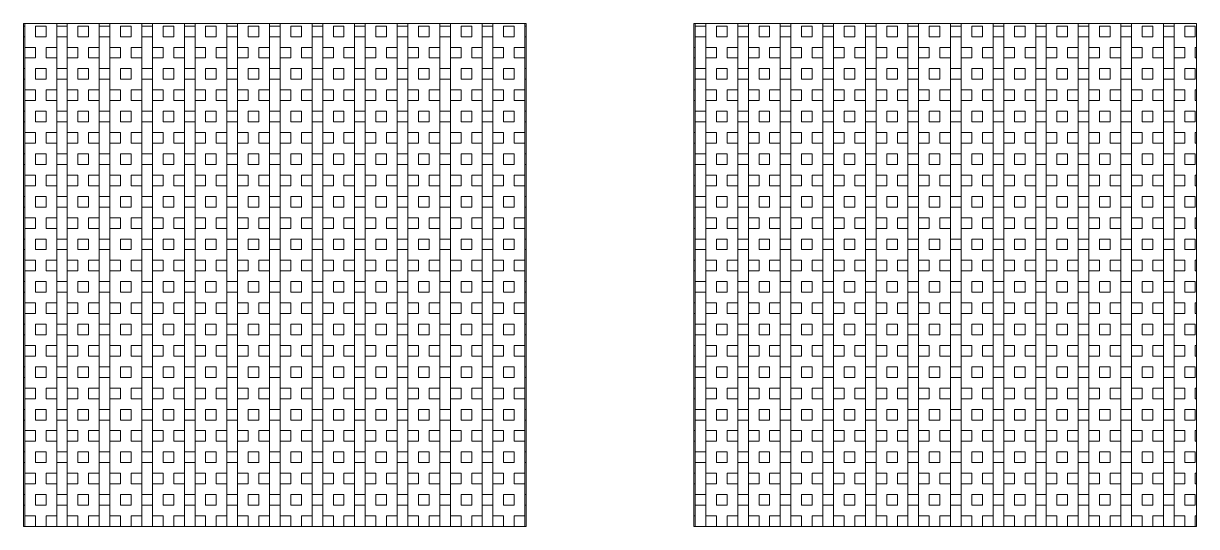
# Model space of a CAD drawing. Header units: millimetres. Extents: x -35 to 35, y 0 to 30.
import ezdxf

# ---------------------------------------------------------------- set-up
doc = ezdxf.new("R2010")
doc.units = ezdxf.units.MM
doc.layers.get('0').update_dxf_attribs({"lineweight": 13, "true_color": 0xffffff})

msp = doc.modelspace()

# ---------------------------------------------------------------- hatches: boundary and pattern name
h = msp.add_hatch()
h.set_pattern_fill('BOX', color=256, scale=0.1, style=0)
h.paths.add_polyline_path([(-35, 0), (-5, 0), (-5, 30), (-35, 30)], flags=0)
h = msp.add_hatch()
h.set_pattern_fill('BOX', color=256, scale=0.1, style=0)
h.paths.add_polyline_path([(5, 0), (35, 0), (35, 30), (5, 30)], flags=0)

# ---------------------------------------------------------------- linework, layer by layer
for p, q in [((-5, 30), (-35, 30)), ((-35, 30), (-35, 0)), ((-5, 0), (-5, 30)), ((35, 30), (5, 30)), ((5, 30), (5, 0)), ((35, 0), (35, 30)), ((-35, 0), (-5, 0)), ((5, 0), (35, 0))]:
    msp.add_line(p, q)

doc.saveas('drawing.dxf')
